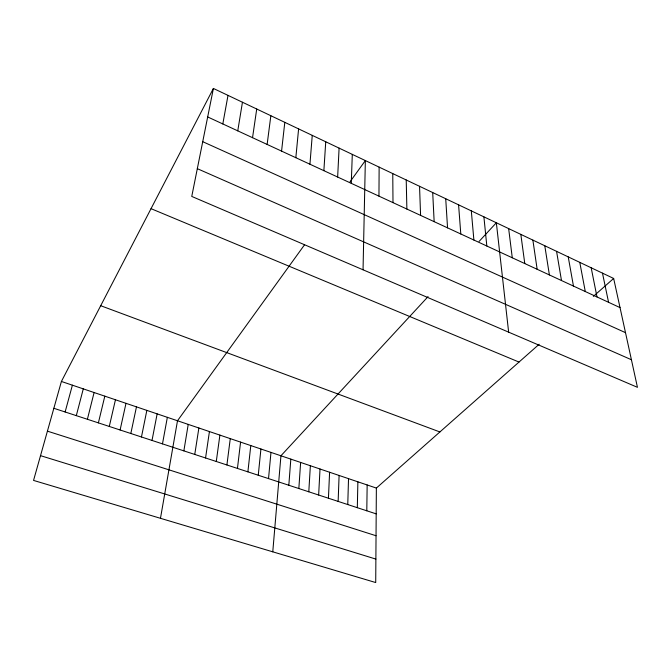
<?xml version="1.0" encoding="UTF-8"?>
<svg xmlns="http://www.w3.org/2000/svg" width="671" height="671" viewBox="0 0 671 671"><rect width="100%" height="100%" fill="white"/><g stroke="black" fill="none" stroke-linecap="round" stroke-linejoin="round"><path stroke-width="1.01" d="M378.956 196.133L379.132 167.121M539.157 344.257L376.364 488.077L375.718 582.554L33.55 480.419L61.405 381.464L213.395 88.446L613.655 278.448L637.45 387.326L191.755 196.427L213.395 88.446M366.794 510.79L367.154 484.957M363.045 269.792L365.351 160.579L350.069 181.749M357.316 507.687L357.878 481.82M347.763 504.558L348.526 478.649M351.269 183.334L352.3 154.38M338.142 501.405L339.098 475.462M328.438 498.226L329.595 472.241M337.647 177.035L339.098 148.115M318.65 495.022L320.017 469.004M308.794 491.793L310.363 465.733M323.867 170.669L325.745 141.782M298.847 488.53L300.633 462.436M288.824 485.25L290.828 459.123M309.935 164.227L312.25 135.374M272.77 551.822L280.939 455.777L428.056 296.624M268.526 478.599L270.975 452.397M295.836 157.702L298.603 128.899M258.251 475.236L260.927 449M247.884 471.839L250.795 445.569M281.568 151.109L284.806 122.348M237.442 468.417L240.579 442.114M226.907 464.969L230.279 438.624M267.133 144.441L270.849 115.722M216.28 461.489L219.895 435.11M205.561 457.974L209.427 431.57M252.539 137.689L256.725 109.021M194.758 454.435L198.876 427.997M237.76 130.853L242.449 102.244M183.862 450.87L188.224 424.391M160.47 518.306L177.496 420.759L304.575 244.747M222.814 123.942L228.006 95.383M162.483 443.867L167.356 417.328M152.015 440.436L157.14 413.873M141.464 436.98L146.84 410.384M130.828 433.5L136.465 406.869M120.101 429.985L125.997 403.33M109.289 426.437L115.454 399.757M98.385 422.873L104.819 396.158M87.398 419.266L94.099 392.527M76.309 415.634L83.288 388.87M65.129 411.977L72.393 385.179M479.069 241.451L496.347 222.764L508.643 332.153M593.349 296.389L613.655 278.448M40.52 455.659L375.877 559.086M47.423 431.151L376.037 535.743M53.856 408.287L376.188 513.869M61.405 381.464L376.364 488.077M100.7 305.708L439.891 431.948M151.034 208.664L519.002 362.063M197.316 168.664L631.419 359.74M202.726 141.682L625.506 332.665M207.683 116.947L620.029 307.603M602.474 273.139L608.572 302.302M591.185 267.779L596.989 296.951M579.769 262.361L585.288 291.541M568.228 256.884L573.453 286.064M556.569 251.348L561.484 280.537M544.785 245.754L549.39 274.942M532.875 240.101L537.152 269.281M520.83 234.38L524.781 263.56M508.652 228.601L512.275 257.781M483.9 216.85L486.827 246.014M471.31 210.879L473.885 240.033M458.587 204.84L460.792 233.978M445.72 198.733L447.549 227.855M432.703 192.552L434.154 221.656M419.543 186.303L420.591 215.391M406.223 179.987L406.878 209.05M392.761 173.588L392.996 202.634"/></g></svg>
